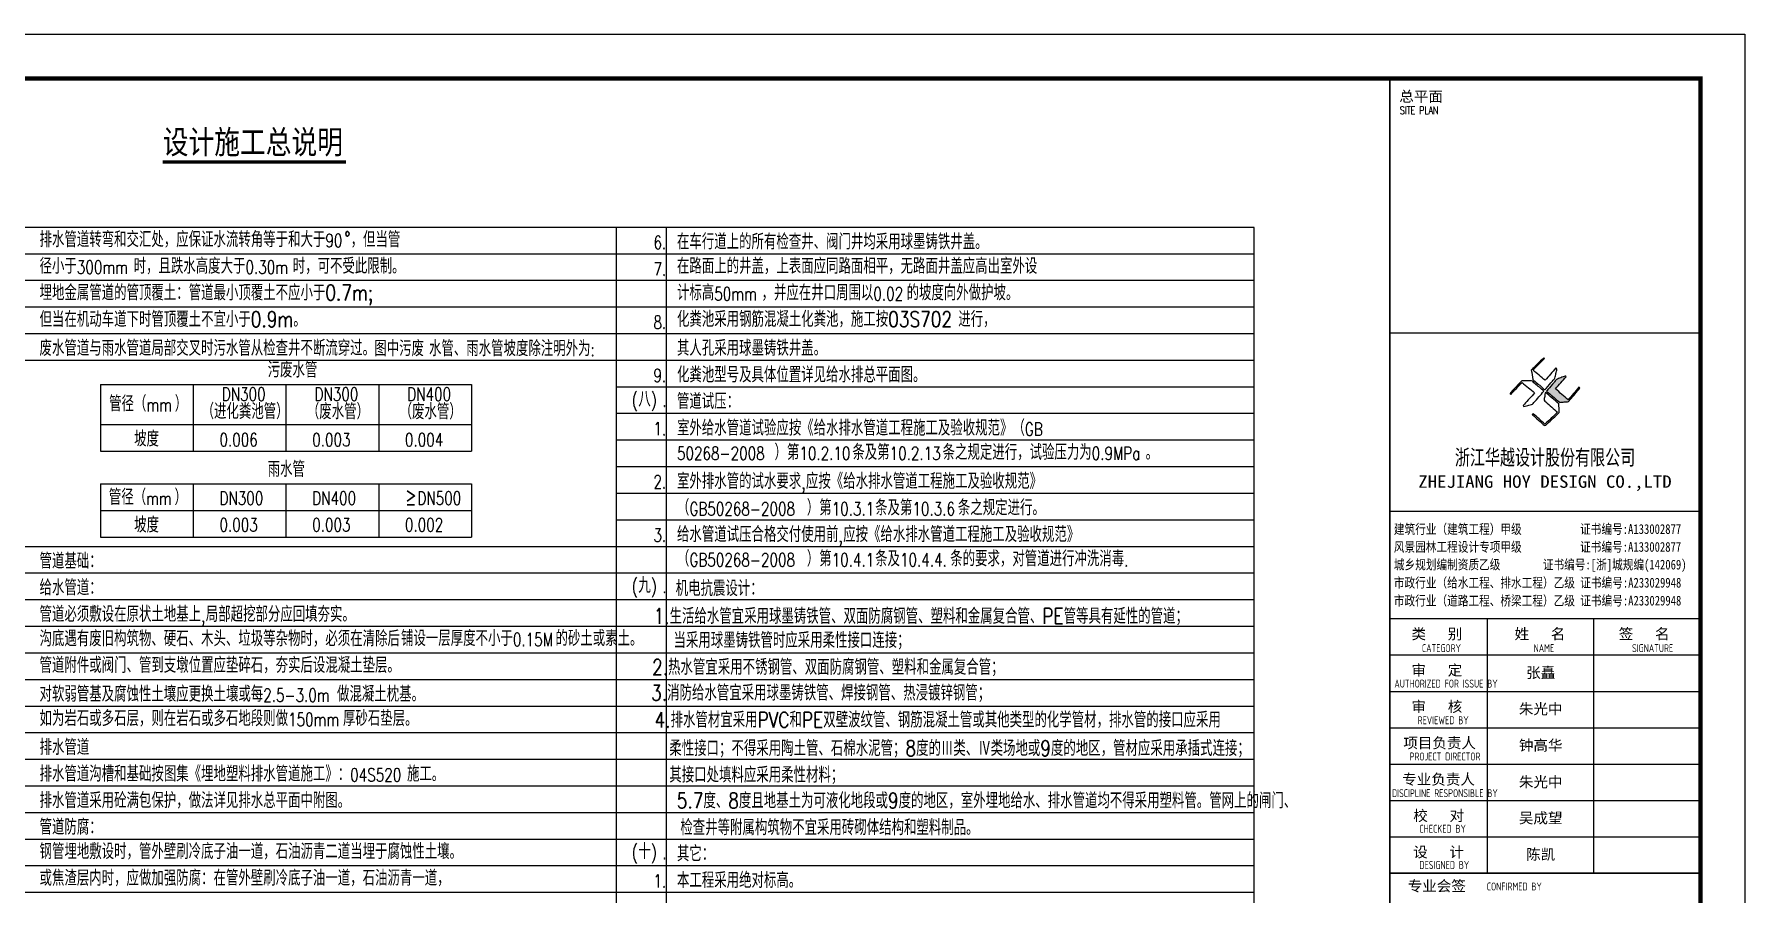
# Model space of a CAD drawing. Extents: x 422613 to 426483, y 3454133 to 3456790.
# Drawn here: x 424147.9 to 424340.7, y 3456528.2 to 3456625.1 of the extents above; entities that cross this region are included whole.
import ezdxf
from ezdxf.enums import TextEntityAlignment as Align

# ---------------------------------------------------------------- set-up
doc = ezdxf.new("R2010")
doc.units = 0
doc.header["$LTSCALE"] = 0.5
doc.linetypes.add('DOT2', pattern=[0.125, 0, -0.125])
doc.layers.get('0').update_dxf_attribs({"linetype": 'CONTINUOUS'})
for name, color, linetype in [('DIM_SYMB', 171, 'CONTINUOUS'), ('PUB_TEXT', 7, 'CONTINUOUS'), ('PUB_TITLE', 4, 'CONTINUOUS'), ('TK', 7, 'CONTINUOUS'), ('TWT_TEXT', 7, 'CONTINUOUS')]:
    doc.layers.add(name, color=color, linetype=linetype)
doc.styles.add('-宋体', font='', dxfattribs={"width": 0.8})
doc.styles.add('_TWT_PIPEDN', font='SIMPLEX', dxfattribs={"width": 0.8, "height": 3, "bigfont": 'HZTXT'})
doc.styles.add('HT', font='rd.shx', dxfattribs={"bigfont": 'ht.shx'})
doc.styles.add('ROMANS', font='romans', dxfattribs={"width": 0.65, "height": 231.275})
doc.styles.add('TSSD_REIN', font='tssdeng.shx', dxfattribs={"width": 0.7, "bigfont": 'tssdchn.shx'})
doc.styles.add('图框字体', font='', dxfattribs={"width": 0.8})
doc.styles.add('图签宋体', font='', dxfattribs={"height": 300})
doc.styles.add('图签黑体', font='simhei.ttf', dxfattribs={"height": 550})
doc.styles.get('-宋体').set_extended_font_data('SimSun')
doc.styles.get('图框字体').set_extended_font_data('NSimSun')
doc.styles.get('图签宋体').set_extended_font_data('NSimSun')

# ---------------------------------------------------------------- blocks, each defined once
blk = doc.blocks.new('A$C053D6479')
at = {"layer": 'PUB_TITLE'}
h = blk.add_hatch(color=256, dxfattribs=at)
h.dxf.hatch_style = 1
edge = h.paths.add_edge_path()
edge.add_spline(control_points=[(1310, 579), (1216, 662), (1118, 742), (1026, 827)], knot_values=[14, 14, 14, 14, 15, 15, 15, 15], degree=3, periodic=0)
edge.add_spline(control_points=[(1026, 827), (1105, 920), (1188, 1008), (1266, 1102)], knot_values=[13, 13, 13, 13, 14, 14, 14, 14], degree=3, periodic=0)
edge.add_spline(control_points=[(1266, 1102), (1258, 1111), (1249, 1119), (1239, 1116)], knot_values=[12, 12, 12, 12, 13, 13, 13, 13], degree=3, periodic=0)
edge.add_spline(control_points=[(1239, 1116), (1210, 1107), (1179, 1092), (1144, 1077)], knot_values=[11, 11, 11, 11, 12, 12, 12, 12], degree=3, periodic=0)
edge.add_spline(control_points=[(1144, 1077), (1109, 1063), (1069, 1053), (1047, 1038)], knot_values=[10, 10, 10, 10, 11, 11, 11, 11], degree=3, periodic=0)
edge.add_spline(control_points=[(1047, 1038), (1028, 1026), (1007, 992), (991, 972)], knot_values=[9, 9, 9, 9, 10, 10, 10, 10], degree=3, periodic=0)
edge.add_spline(control_points=[(991, 972), (942, 913), (899, 868), (849, 810)], knot_values=[8, 8, 8, 8, 9, 9, 9, 9], degree=3, periodic=0)
edge.add_spline(control_points=[(849, 810), (842, 801), (822, 776), (822, 775)], knot_values=[7, 7, 7, 7, 8, 8, 8, 8], degree=3, periodic=0)
edge.add_spline(control_points=[(822, 775), (823, 771), (848, 752), (859, 744)], knot_values=[6, 6, 6, 6, 7, 7, 7, 7], degree=3, periodic=0)
edge.add_spline(control_points=[(859, 744), (949, 670), (1035, 592), (1122, 521)], knot_values=[5, 5, 5, 5, 6, 6, 6, 6], degree=3, periodic=0)
edge.add_spline(control_points=[(1122, 521), (1153, 527), (1185, 530), (1217, 533)], knot_values=[4, 4, 4, 4, 5, 5, 5, 5], degree=3, periodic=0)
edge.add_spline(control_points=[(1217, 533), (1246, 535), (1293, 532), (1316, 542)], knot_values=[3, 3, 3, 3, 4, 4, 4, 4], degree=3, periodic=0)
edge.add_spline(control_points=[(1316, 542), (1327, 547), (1338, 565), (1349, 579)], knot_values=[2, 2, 2, 2, 3, 3, 3, 3], degree=3, periodic=0)
edge.add_spline(control_points=[(1349, 579), (1423, 670), (1507, 759), (1572, 848)], knot_values=[1, 1, 1, 1, 2, 2, 2, 2], degree=3, periodic=0)
edge.add_spline(control_points=[(1572, 848), (1564, 852), (1561, 861), (1551, 862)], knot_values=[0, 0, 0, 0, 1, 1, 1, 1], degree=3, periodic=0)
edge.add_spline(control_points=[(1551, 862), (1469, 769), (1393, 671), (1310, 579)], knot_values=[15, 15, 15, 15, 16, 16, 16, 16], degree=3, periodic=0)
at = {"layer": 'TK'}
for points, knots in [([(1031, 1298), (1066, 1286), (1054, 1262), (1045, 1224), (1036, 1188), (1031, 1158), (1024, 1121), (1020, 1104), (1017, 1085), (1012, 1071), (1004, 1052), (976, 1026), (956, 1003), (906, 946), (866, 899), (814, 839), (806, 829), (789, 806), (787, 806), (777, 804), (728, 856), (719, 864), (651, 922), (580, 978), (514, 1036), (509, 1106), (488, 1176), (479, 1247), (570, 1343), (663, 1436), (758, 1526), (764, 1523), (768, 1518), (774, 1515), (693, 1422), (599, 1343), (520, 1249), (607, 1171), (698, 1096), (789, 1021), (874, 1109), (950, 1206), (1031, 1298)], [0, 0, 0, 0, 1, 1, 1, 2, 2, 2, 3, 3, 3, 4, 4, 4, 5, 5, 5, 6, 6, 6, 7, 7, 7, 8, 8, 8, 9, 9, 9, 10, 10, 10, 11, 11, 11, 12, 12, 12, 13, 13, 13, 14, 14, 14, 14]), ([(555, 949), (624, 891), (699, 833), (760, 773), (689, 691), (614, 604), (539, 517), (529, 505), (516, 487), (506, 482), (492, 475), (469, 472), (452, 467), (416, 456), (383, 448), (342, 438), (323, 433), (297, 422), (293, 440), (291, 452), (313, 470), (322, 480), (400, 566), (477, 652), (553, 736), (460, 815), (366, 894), (270, 970), (183, 883), (101, 791), (16, 703), (-18, 714), (9, 735), (28, 755), (103, 838), (192, 930), (266, 1005), (319, 1009), (387, 1005), (442, 1007), (456, 1008), (472, 1011), (485, 1007), (507, 1000), (534, 967), (555, 949)], [0, 0, 0, 0, 1, 1, 1, 2, 2, 2, 3, 3, 3, 4, 4, 4, 5, 5, 5, 6, 6, 6, 7, 7, 7, 8, 8, 8, 9, 9, 9, 10, 10, 10, 11, 11, 11, 12, 12, 12, 13, 13, 13, 14, 14, 14, 15, 15, 15, 15]), ([(1551, 862), (1561, 861), (1564, 852), (1572, 848), (1507, 759), (1423, 670), (1349, 579), (1338, 565), (1327, 547), (1316, 542), (1293, 532), (1246, 535), (1217, 533), (1185, 530), (1153, 527), (1122, 521), (1035, 592), (949, 670), (859, 744), (848, 752), (823, 771), (822, 775), (822, 776), (842, 801), (849, 810), (899, 868), (942, 913), (991, 972), (1007, 992), (1028, 1026), (1047, 1038), (1069, 1053), (1109, 1063), (1144, 1077), (1179, 1092), (1210, 1107), (1239, 1116), (1249, 1119), (1258, 1111), (1266, 1102), (1188, 1008), (1105, 920), (1026, 827), (1118, 742), (1216, 662), (1310, 579), (1393, 671), (1469, 769), (1551, 862)], [0, 0, 0, 0, 1, 1, 1, 2, 2, 2, 3, 3, 3, 4, 4, 4, 5, 5, 5, 6, 6, 6, 7, 7, 7, 8, 8, 8, 9, 9, 9, 10, 10, 10, 11, 11, 11, 12, 12, 12, 13, 13, 13, 14, 14, 14, 15, 15, 15, 16, 16, 16, 16]), ([(1097, 490), (1100, 425), (1106, 361), (1107, 294), (1018, 207), (925, 121), (830, 33), (818, 21), (800, 0), (787, 0), (768, -1), (725, 49), (712, 60), (662, 103), (616, 143), (568, 186), (545, 207), (518, 224), (499, 250), (501, 259), (511, 261), (516, 267), (609, 192), (696, 111), (785, 33), (883, 118), (977, 208), (1070, 298), (992, 373), (892, 456), (803, 534), (791, 544), (768, 561), (766, 569), (761, 588), (776, 634), (780, 655), (785, 690), (788, 721), (795, 746), (897, 661), (998, 576), (1097, 490)], [0, 0, 0, 0, 1, 1, 1, 2, 2, 2, 3, 3, 3, 4, 4, 4, 5, 5, 5, 6, 6, 6, 7, 7, 7, 8, 8, 8, 9, 9, 9, 10, 10, 10, 11, 11, 11, 12, 12, 12, 13, 13, 13, 14, 14, 14, 14])]:
    blk.add_open_spline(points, degree=3, knots=knots, dxfattribs=at)
blk = doc.blocks.new('GeYuanFrame_87234304', base_point=(18.76, 4.34))
at = {"layer": 'PUB_TITLE'}
for points in [[(554.76, 235.14), (554.76, 292.54)], [(578.76, 235.14), (578.76, 292.54)]]:
    blk.add_lwpolyline(points, dxfattribs=at)
at = {"layer": 'TK'}
for p, q in [((43.76, 414.34), (602.76, 414.34)), ((532.76, 316.74), (602.76, 316.74)), ((532.76, 284.34), (602.76, 284.34)), ((532.76, 276.14), (602.76, 276.14)), ((532.76, 267.94), (602.76, 267.94)), ((532.76, 259.74), (602.76, 259.74)), ((532.76, 251.54), (602.76, 251.54)), ((532.76, 243.34), (602.76, 243.34)), ((532.76, 235.14), (602.76, 235.14)), ((532.76, 235.14), (602.76, 235.14))]:
    blk.add_line(p, q, dxfattribs=at)
for points in [[(18.76, 424.34), (612.76, 424.34), (612.76, 4.34), (18.76, 4.34), (18.76, 424.34)], [(532.76, 292.54), (602.76, 292.54)], [(532.76, 235.14), (602.76, 235.14)]]:
    blk.add_lwpolyline(points, dxfattribs=at)
at = {"layer": 'TK', "const_width": 1}
blk.add_lwpolyline([(602.76, 414.34), (43.76, 414.34), (43.76, 14.34), (602.76, 14.34)], close=True, dxfattribs=at)
at = {"layer": 'TK'}
for points, const_width in [([(532.76, 414.34), (532.76, 14.34)], 0.4), ([(532.76, 356.95), (602.76, 356.95)], 0.35), ([(532.76, 292.54), (602.76, 292.54)], 0.35), ([(532.76, 292.54), (602.76, 292.54)], 0.35), ([(532.76, 235.14), (602.76, 235.14)], 0.35)]:
    blk.add_lwpolyline(points, dxfattribs=dict(at, const_width=const_width))
at = {"layer": 'PUB_TITLE', "xscale": 0.01000000000021828, "yscale": 0.01000000000021828, "zscale": 0.01}
blk.add_blockref('A$C053D6479', (559.86, 336.08), dxfattribs=at)
at = {"layer": 'TK', "style": '图签宋体'}
for s, p in [('总平面', (534.9, 409.1)), ('类   别', (537.65, 287.9)), ('姓   名', (560.87, 287.9)), ('签   名', (584.35, 287.9)), ('审   定', (537.65, 279.7)), ('审   核', (537.65, 271.5)), ('项目负责人', (535.8, 263.3)), ('专业负责人', (535.56, 255.1)), ('校   对', (538.06, 246.9)), ('设   计', (538.03, 238.7)), ('专业会签', (536.79, 231.05))]:
    blk.add_text(s, height=2.4, dxfattribs=at).set_placement(p)
at = {"layer": 'TK'}
for s, height, style, width, p in [('SITE PLAN', 1.697, 'ROMANS', 0.76, (535.02, 406.31)), ('建筑行业（建筑工程）甲级           证书编号:A133002877', 2.2, '-宋体', 0.8, (533.67, 311.64)), ('风景园林工程设计专项甲级           证书编号:A133002877', 2.2, '-宋体', 0.8, (533.67, 307.62)), ('城乡规划编制资质乙级        证书编号:[浙]城规编(142069)', 2.2, '-宋体', 0.8, (533.67, 303.63)), ('市政行业（给水工程、排水工程）乙级 证书编号:A233029948', 2.2, '-宋体', 0.8, (533.67, 299.55)), ('市政行业（道路工程、桥梁工程）乙级 证书编号:A233029948', 2.2, '-宋体', 0.8, (533.67, 295.5)), ('CATEGORY', 1.8, 'TSSD_REIN', 0.7, (539.99, 284.98)), ('NAME', 1.8, 'TSSD_REIN', 0.7, (565.18, 284.98)), ('SIGNATURE', 1.8, 'TSSD_REIN', 0.7, (587.34, 284.98)), ('AUTHORIZED FOR ISSUE BY', 1.8, 'TSSD_REIN', 0.7, (533.79, 276.98)), ('REVIEWED BY', 1.8, 'TSSD_REIN', 0.7, (539.03, 268.72)), ('PROJECT DIRECTOR', 1.8, 'TSSD_REIN', 0.7, (537.22, 260.55)), ('DISCIPLINE RESPONSIBLE BY', 1.8, 'TSSD_REIN', 0.7, (533.25, 252.28)), ('CHECKED BY', 1.8, 'TSSD_REIN', 0.7, (539.42, 244.25)), ('DESIGNED BY', 1.8, 'TSSD_REIN', 0.7, (539.43, 236.08)), ('CONFIRMED BY', 1.8, 'TSSD_REIN', 0.7, (554.61, 231.23))]:
    blk.add_text(s, height=height, dxfattribs=dict(at, style=style, width=width)).set_placement(p)
for s, height, style, width, p in [('浙江华越设计股份有限公司', 3.96, 'HT', 0.9, (567.74, 328.97)), ('ZHEJIANG HOY DESIGN CO.,LTD', 2.8, '图签黑体', 1.11, (567.73, 323.1))]:
    blk.add_text(s, height=height, dxfattribs=dict(at, style=style, width=width)).set_placement(p, align=Align.MIDDLE)
at = {"layer": 'TK', "char_height": 2.4, "width": 24, "attachment_point": 5, "style": '图签宋体'}
for s, insert in [('张矗', (566.76, 280.21)), ('朱光中', (566.76, 272.04)), ('钟高华', (566.76, 263.84)), ('朱光中', (566.76, 255.57)), ('吴成望', (566.76, 247.44)), ('陈凯', (566.76, 239.24))]:
    blk.add_mtext(s, dxfattribs=dict(at, insert=insert))

msp = doc.modelspace()

# ---------------------------------------------------------------- linework, layer by layer
at = {"color": 8, "ltscale": 5}
for p, q in [((424285.36, 3456603.32), (424069.9, 3456603.32)), ((424213.54, 3456432.32), (424213.54, 3456603.32)), ((424219.15, 3456432.32), (424219.15, 3456603.32)), ((424285.36, 3456432.32), (424285.36, 3456603.32)), ((424285.36, 3456600.32), (424069.9, 3456600.32)), ((424285.36, 3456597.32), (424069.9, 3456597.32)), ((424285.36, 3456594.32), (424069.9, 3456594.32)), ((424285.36, 3456591.32), (424069.9, 3456591.32)), ((424213.54, 3456588.32), (424069.9, 3456588.32)), ((424285.36, 3456588.32), (424213.54, 3456588.32)), ((424285.36, 3456585.32), (424213.54, 3456585.32)), ((424285.36, 3456582.32), (424213.54, 3456582.32)), ((424285.36, 3456579.32), (424213.54, 3456579.32)), ((424285.36, 3456576.32), (424213.54, 3456576.32)), ((424285.36, 3456573.32), (424213.54, 3456573.32)), ((424285.36, 3456570.32), (424213.54, 3456570.32)), ((424213.54, 3456567.32), (424069.9, 3456567.32)), ((424285.36, 3456567.32), (424213.54, 3456567.32)), ((424213.54, 3456564.32), (424069.9, 3456564.32)), ((424285.36, 3456564.32), (424213.54, 3456564.32)), ((424213.54, 3456561.32), (424069.9, 3456561.32)), ((424285.36, 3456561.32), (424213.54, 3456561.32)), ((424285.36, 3456558.32), (424069.9, 3456558.32)), ((424285.36, 3456555.32), (424069.9, 3456555.32)), ((424285.36, 3456552.32), (424069.9, 3456552.32)), ((424285.36, 3456549.32), (424069.9, 3456549.32)), ((424285.36, 3456546.32), (424069.9, 3456546.32)), ((424285.36, 3456543.32), (424069.9, 3456543.32)), ((424285.36, 3456540.32), (424069.9, 3456540.32)), ((424285.36, 3456537.32), (424069.9, 3456537.32)), ((424285.36, 3456534.32), (424069.9, 3456534.32)), ((424285.36, 3456531.32), (424069.9, 3456531.32)), ((424285.36, 3456528.32), (424069.9, 3456528.32))]:
    msp.add_line(p, q, dxfattribs=at)
at = {"linetype": 'DOT2', "ltscale": 5}
msp.add_line((424213.54, 3456441.32), (424213.54, 3456603.32), dxfattribs=at)
for p, q in [((424155.39, 3456585.6), (424155.39, 3456578.1)), ((424155.39, 3456585.6), (424197.18, 3456585.6)), ((424165.83, 3456585.6), (424165.83, 3456578.1)), ((424176.28, 3456585.6), (424176.28, 3456578.1)), ((424186.73, 3456585.6), (424186.73, 3456578.1)), ((424197.18, 3456585.6), (424197.18, 3456578.1)), ((424155.39, 3456581.1), (424197.18, 3456581.1)), ((424155.39, 3456578.1), (424197.18, 3456578.1)), ((424155.39, 3456574.39), (424155.39, 3456568.39)), ((424155.39, 3456574.39), (424197.18, 3456574.39)), ((424165.83, 3456574.39), (424165.83, 3456568.39)), ((424176.28, 3456574.39), (424176.28, 3456568.39)), ((424186.73, 3456574.39), (424186.73, 3456568.39)), ((424197.18, 3456574.39), (424197.18, 3456568.39)), ((424155.39, 3456571.39), (424197.18, 3456571.39)), ((424155.39, 3456568.39), (424197.18, 3456568.39))]:
    msp.add_line(p, q)
at = {"layer": 'DIM_SYMB', "const_width": 0.35}
msp.add_lwpolyline([(424162.4, 3456610.7), (424183.06, 3456610.7)], dxfattribs=at)

# ---------------------------------------------------------------- block references
at = {"linetype": 'Continuous', "xscale": 0.5, "yscale": 0.5, "zscale": 0.5}
msp.add_blockref('GeYuanFrame_87234304', (424043.66, 3456415.11), dxfattribs=at)

# ---------------------------------------------------------------- texts
at = {"layer": 'PUB_TEXT', "style": '图框字体', "width": 0.8}
msp.add_text('设计施工总说明', height=2.658, dxfattribs=at).set_placement((424162.4, 3456611.62))
at = {"layer": 'TWT_TEXT', "style": '_TWT_PIPEDN'}
for s, height, width, p in [('排水管道转弯和交汇处，应保证水流转角等于和大于', 1.75, 0.8, (424148.52, 3456601.09)), ('90', 1.487, 0.752941, (424180.72, 3456601.09)), ('°，但当管', 1.75, 0.8, (424182.85, 3456601.09)), ('6.', 1.487, 0.752941, (424217.69, 3456600.88)), ('在车行道上的所有检查井、阀门井均采用球墨铸铁井盖。', 1.75, 0.8, (424220.34, 3456600.84)), ('径小于', 1.75, 0.8, (424148.52, 3456598.09)), ('300mm', 1.487, 0.752941, (424152.72, 3456598.09)), ('时，且跌水高度大于', 1.75, 0.8, (424159.12, 3456598.09)), ('0.30m', 1.487, 0.752941, (424171.72, 3456598.09)), ('时，可不受此限制。', 1.75, 0.8, (424177.05, 3456598.09)), ('7.', 1.487, 0.752941, (424217.69, 3456597.88)), ('在路面上的井盖，上表面应同路面相平，无路面井盖应高出室外设', 1.75, 0.8, (424220.34, 3456598.09)), ('埋地金属管道的管顶覆土：管道最小顶覆土不应小于0.7m;', 1.75, 0.8, (424148.52, 3456595.09)), ('计标高', 1.75, 0.8, (424220.34, 3456595.09)), ('50mm', 1.487, 0.752941, (424224.54, 3456595.09)), ('，并应在井口周围以', 1.75, 0.8, (424229.87, 3456595.09)), ('0.02', 1.487, 0.752941, (424242.47, 3456595.09)), ('的坡度向外做护坡。', 1.75, 0.8, (424246.21, 3456595.09)), ('但当在机动车道下时管顶覆土不宜小于0.9m。', 1.75, 0.8, (424148.52, 3456592.09)), ('8.', 1.487, 0.752941, (424217.69, 3456591.88)), ('化粪池采用钢筋混凝土化粪池，施工按03S702', 1.75, 0.8, (424220.34, 3456592.1)), ('进行，', 1.75, 0.8, (424252.03, 3456592.1)), ('废水管道与雨水管道局部交叉时污水管从检查井不断流穿过。', 1.75, 0.8, (424148.52, 3456588.84)), ('图中污废', 1.75, 0.8, (424186.24, 3456588.8)), ('水管、雨水管坡度除注明外为', 1.75, 0.8, (424192.4, 3456588.8)), ('其人孔采用球墨铸铁井盖。', 1.75, 0.8, (424220.34, 3456588.84)), (':', 1.49, 0.752941, (424210.6, 3456588.8)), ('污废水管', 1.75, 0.8, (424174.22, 3456586.39)), ('9.', 1.487, 0.752941, (424217.69, 3456585.88)), ('化粪池型号及具体位置详见给水排总平面图。', 1.75, 0.8, (424220.34, 3456585.84)), ('DN300', 1.487, 0.752941, (424169.05, 3456583.77)), ('DN300', 1.487, 0.752941, (424179.5, 3456583.77)), ('DN400', 1.487, 0.752941, (424189.95, 3456583.77)), ('管径（', 1.75, 0.8, (424156.36, 3456582.57)), ('mm', 1.487, 0.752941, (424160.56, 3456582.57)), ('）', 1.75, 0.8, (424163.76, 3456582.57)), ('（进化粪池管）', 1.75, 0.8, (424166.78, 3456581.71)), ('（废水管）', 1.75, 0.8, (424178.64, 3456581.69)), ('（废水管）', 1.75, 0.8, (424189.09, 3456581.69)), ('(', 1.49, 0.752941, (424215.25, 3456583.1)), ('八', 1.75, 0.8, (424215.99, 3456583.1)), (')', 1.49, 0.752941, (424217.39, 3456583.1)), ('.', 1.49, 0.752941, (424218.7, 3456583.1)), ('管道试压：', 1.75, 0.8, (424220.34, 3456582.84)), ('1.', 1.487, 0.752941, (424217.69, 3456579.88)), ('室外给水管道试验应按《给水排水管道工程施工及验收规范》（', 1.75, 0.8, (424220.34, 3456579.84)), ('GB', 1.487, 0.752941, (424259.54, 3456579.84)), ('坡度', 1.75, 0.8, (424159.18, 3456578.61)), ('0.006', 1.487, 0.752941, (424168.79, 3456578.64)), ('0.003', 1.487, 0.752941, (424179.24, 3456578.64)), ('0.004', 1.487, 0.752941, (424189.69, 3456578.64)), ('50268-2008', 1.487, 0.752941, (424220.34, 3456577.1)), ('）第', 1.75, 0.8, (424231.33, 3456577.1)), ('10.2.10', 1.487, 0.752941, (424234.13, 3456577.1)), ('条及第', 1.75, 0.8, (424240.1, 3456577.1)), ('10.2.13', 1.487, 0.752941, (424244.3, 3456577.1)), ('条之规定进行，试验压力为', 1.75, 0.8, (424250.27, 3456577.1)), ('0.9MPa', 1.487, 0.752941, (424267.07, 3456577.1)), ('。', 1.75, 0.8, (424273.15, 3456577.1)), ('雨水管', 1.75, 0.8, (424174.22, 3456575.19)), ('2.', 1.487, 0.752941, (424217.69, 3456573.88)), ('室外排水管的试水要求', 1.75, 0.8, (424220.34, 3456573.84)), ('应按《给水排水管道工程施工及验收规范》', 1.75, 0.8, (424234.87, 3456573.84)), ('管径（', 1.75, 0.8, (424156.33, 3456572.04)), ('）', 1.75, 0.8, (424163.73, 3456572.04)), ('DN300', 1.487, 0.752941, (424168.79, 3456572.04)), ('DN400', 1.487, 0.752941, (424179.24, 3456572.04)), ('≥', 1.75, 0.8, (424189.69, 3456572.04)), ('DN500', 1.487, 0.752941, (424191.09, 3456572.04)), (',', 1.49, 0.752941, (424234.34, 3456573.84)), ('mm', 1.487, 0.752941, (424160.53, 3456572.04)), ('（', 1.75, 0.8, (424220.34, 3456570.85)), ('GB50268-2008', 1.4875, 0.752941, (424221.74, 3456570.85)), ('）第', 1.75, 0.8, (424234.97, 3456570.85)), ('10.3.1', 1.487, 0.752941, (424237.77, 3456570.85)), ('条及第', 1.75, 0.8, (424242.67, 3456570.85)), ('10.3.6', 1.487, 0.752941, (424246.87, 3456570.85)), ('条之规定进行。', 1.75, 0.8, (424251.99, 3456570.85)), ('坡度', 1.75, 0.8, (424159.18, 3456568.91)), ('0.003', 1.487, 0.752941, (424168.79, 3456569.04)), ('0.003', 1.487, 0.752941, (424179.24, 3456569.04)), ('0.002', 1.487, 0.752941, (424189.69, 3456569.04)), ('给水管道试压合格交付使用前', 1.75, 0.8, (424220.34, 3456567.84)), ('应按《给水排水管道工程施工及验收规范》', 1.75, 0.8, (424239.07, 3456567.84)), ('3.', 1.487, 0.752941, (424217.69, 3456567.88)), (',', 1.49, 0.752941, (424238.54, 3456567.84)), ('管道基础：', 1.75, 0.8, (424148.52, 3456564.84)), ('（', 1.75, 0.8, (424220.34, 3456565.1)), ('GB50268-2008', 1.4875, 0.752941, (424221.74, 3456565.1)), ('）第', 1.75, 0.8, (424234.97, 3456565.1)), ('10.4.1', 1.487, 0.752941, (424237.77, 3456565.1)), ('条及', 1.75, 0.8, (424242.67, 3456565.1)), ('10.4.4.', 1.487, 0.752941, (424245.47, 3456565.1)), ('条的要求，对管道进行冲洗消毒', 1.75, 0.8, (424251.13, 3456565.1)), ('给水管道：', 1.75, 0.8, (424148.52, 3456561.84)), ('(', 1.49, 0.752941, (424215.25, 3456562.1)), ('九', 1.75, 0.8, (424215.99, 3456562.1)), (')', 1.49, 0.752941, (424217.39, 3456562.1)), ('.', 1.49, 0.752941, (424270.73, 3456565.1)), ('.', 1.49, 0.752941, (424218.7, 3456562.1)), ('机电抗震设计：', 1.75, 0.8, (424220.2, 3456561.75, -6.25)), ('管道必须敷设在原状土地基上', 1.75, 0.8, (424148.52, 3456558.84)), ('局部超挖部分应回填夯实。', 1.75, 0.8, (424167.25, 3456558.84)), ('1.生活给水管宜采用球墨铸铁管、双面防腐钢管、塑料和金属复合管、PE管等具有延性的管道；', 1.75, 0.8, (424217.71, 3456558.62)), ('沟底遇有废旧构筑物、硬石、木头、垃圾等杂物时，必须在清除后', 1.75, 0.8, (424148.52, 3456556.09)), (',', 1.49, 0.752941, (424166.72, 3456558.84)), ('铺设一层厚度不小于', 1.75, 0.8, (424189.25, 3456556.12)), ('的砂土或素土。', 1.75, 0.8, (424206.65, 3456556.12)), ('0.15M', 1.487, 0.752941, (424201.85, 3456556.12)), ('当采用球墨铸铁管时应采用柔性接口连接；                   ', 1.75, 0.8, (424219.95, 3456555.9)), ('管道附件或阀门、管到支墩位置应垫碎石，夯实后设混凝土垫层。', 1.75, 0.8, (424148.52, 3456553.09)), ('2.热水管宜采用不锈钢管、双面防腐钢管、塑料和金属复合管；', 1.75, 0.8, (424217.54, 3456552.87)), ('对软弱管基及腐蚀性土壤应更换土壤或每', 1.75, 0.8, (424148.52, 3456549.84)), ('2.5-3.0m', 1.487, 0.752941, (424173.72, 3456549.84)), ('做混凝土枕基。', 1.75, 0.8, (424182.04, 3456549.84)), ('3.消防给水管宜采用球墨铸铁管、焊接钢管、热浸镀锌钢管； ', 1.75, 0.8, (424217.43, 3456549.97)), ('如为岩石或多石层，则在岩石或多石地段则做', 1.75, 0.8, (424148.52, 3456547.09)), ('150mm', 1.487, 0.752941, (424176.52, 3456547.09)), ('厚砂石垫层。', 1.75, 0.8, (424182.71, 3456547.09)), (' 4.排水管材宜采用PVC和PE双壁波纹管、钢筋混凝土管或其他类型的化学管材，排水管的接口应采用', 1.75, 0.8, (424216.86, 3456546.93)), ('排水管道', 1.75, 0.8, (424148.52, 3456543.84)), (' 柔性接口；不得采用陶土管、石棉水泥管；8度的Ⅲ类、Ⅳ类场地或9度的地区，管材应采用承插式连接；    ', 1.75, 0.8, (424218.52, 3456543.72)), ('排水管道沟槽和基础按图集《埋地塑料排水管道施工》：', 1.75, 0.8, (424148.52, 3456540.84)), ('施工。', 1.75, 0.8, (424189.92, 3456540.84)), (' 其接口处填料应采用柔性材料；    ', 1.75, 0.8, (424218.52, 3456540.72)), ('04S520', 1.487, 0.752941, (424183.52, 3456540.84)), ('排水管道采用砼满包保护，做法详见排水总平面中附图。', 1.75, 0.8, (424148.52, 3456537.84)), ('        5.7度、8度且地基土为可液化地段或9度的地区，室外埋地给水、排水管道均不得采用塑料管。管网上的闸门、', 1.75, 0.8, (424211.97, 3456537.82)), ('管道防腐：', 1.75, 0.8, (424148.52, 3456534.84)), ('   检查井等附属构筑物不宜采用砖砌体结构和塑料制品。', 1.75, 0.8, (424217.59, 3456534.79)), ('钢管埋地敷设时，管外壁刷冷底子油一道，石油沥青二道当埋于腐蚀性土壤。', 1.75, 0.8, (424148.52, 3456532.09)), ('(', 1.49, 0.752941, (424215.25, 3456532.1)), ('十', 1.75, 0.8, (424215.99, 3456532.1)), (')', 1.49, 0.752941, (424217.39, 3456532.1)), ('其它：', 1.75, 0.8, (424220.34, 3456531.84)), ('或焦渣层内时，应做加强防腐：在管外壁刷冷底子油一道，石油沥青一道，', 1.75, 0.8, (424148.52, 3456529.09)), ('.', 1.49, 0.752941, (424218.7, 3456532.1)), ('1.', 1.487, 0.752941, (424217.69, 3456528.88)), ('本工程采用绝对标高。', 1.75, 0.8, (424220.34, 3456528.84))]:
    msp.add_text(s, height=height, dxfattribs=dict(at, width=width)).set_placement(p)

doc.saveas('drawing.dxf')
